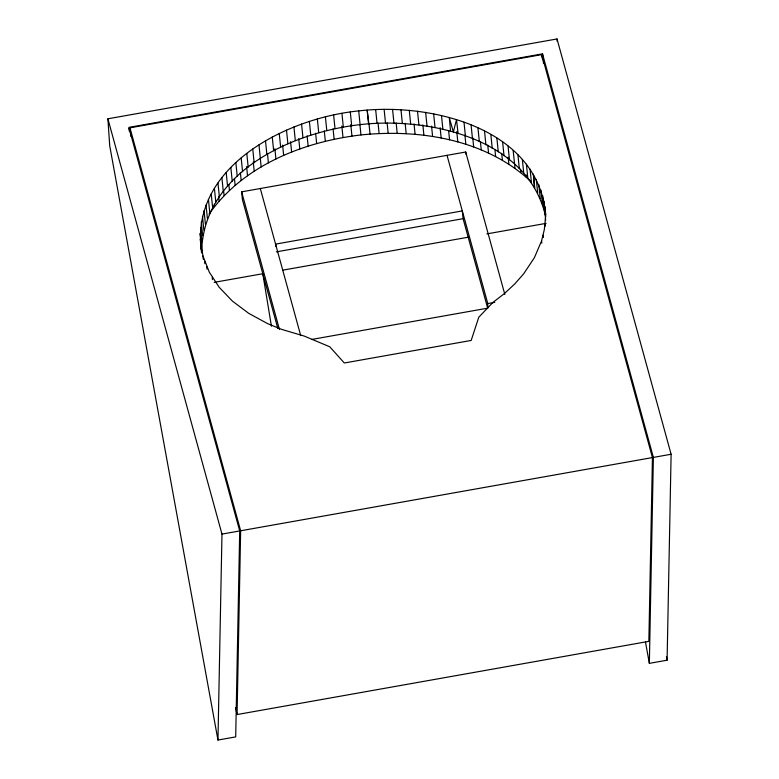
<?xml version="1.0" encoding="UTF-8"?>
<svg xmlns="http://www.w3.org/2000/svg" width="779" height="779" viewBox="0 0 779 779"><rect width="100%" height="100%" fill="white"/><g stroke="black" fill="none" stroke-linecap="round" stroke-linejoin="round"><path stroke-width="1.17" d="M649.355 663.357L653.377 457.409L542.515 53.848L128.856 127.386L239.708 530.947L235.696 736.895L217.964 740.05L221.976 534.092L107.891 118.797L557.024 38.95L671.109 454.254L667.097 660.202L649.355 663.357L645.46 641.954M237.069 714.557L240.643 530.781L129.957 127.834L541.746 54.627L652.442 457.575L648.858 641.351L237.069 714.557L235.55 707.478M311.727 339.449L487.673 308.172L487.771 303.586L447.029 155.333M545.699 214.722C538.055 127.853 430.699 102.351 358.71 110.91C286.935 118.019 188.45 166.648 201.625 252.834C202.676 169.812 297.86 129.226 368.847 123.793C435.889 118.651 529.184 141.174 545.728 217.059M200.242 239.143L202.959 255.97L209.308 272.144L219.211 287.315L232.444 301.142L248.725 313.343L267.684 323.665L281.638 329.371L304.122 336.041L329.741 346.772L344.318 362.995L471.178 340.442L478.783 317.219L492.864 302.486L504.432 293.537L514.763 283.926L523.712 273.76L534.394 257.674L541.571 240.906L544.346 229.513L545.436 218.091L544.891 206.737M209.035 214.069C243.438 165.343 303.479 141.729 360.959 134.942C420.066 128.856 485.638 139.48 530.528 181.176M277.811 328.397L242.415 199.59L241.636 191.838L465.706 152.012L504.831 294.433M276.37 251.87L463.086 218.675L487.673 308.172M214.206 282.358L262.786 273.721L271.433 326.245M282.65 270.186L468.179 237.215M486.856 233.895L546.098 223.359M487.771 303.586L494.772 302.34M221.976 534.092L239.708 530.947M240.643 530.781L652.442 457.575M653.377 457.409L671.109 454.254M260.303 188.518L300.723 335.613M241.636 191.838L279.486 329.595M666.444 656.619L667.097 660.202M217.964 740.05L109.722 145.79L107.891 118.797M368.847 123.793L367.172 110.112L368.545 123.803M458.062 133.394L456.513 119.645L453.339 131.972L449.288 117.502L450.564 131.164M201.615 246.515L200.184 233.427L201.566 247.147M542.515 53.848L543.46 63.226M541.746 54.627L542.106 58.201M545.388 212.404L545.728 215.822M543.995 201.128L545.378 214.819M545.436 218.091L545.67 220.369M542.69 195.578L544.073 209.269M545.086 223.807L545.31 226.085M540.957 190.095L542.34 203.786M538.834 184.691L540.217 198.382M543.158 235.209L543.391 237.498M536.322 179.394L537.695 193.085M541.571 240.906L541.804 243.184M534.774 187.905L533.372 174.194L534.394 187.35M530.071 169.16L531.453 182.851M526.409 164.233L527.792 177.924M526.068 174.895L526.292 177.193M522.349 159.461L523.731 173.152M520.479 169.189L520.83 172.636M517.928 154.846L519.311 168.537M513.157 150.405L515.016 168.283M508.074 146.14L509.447 159.831M508.181 157.222L508.872 164.135M502.64 142.07L504.013 155.761M501.705 153.327L502.406 160.24M496.895 138.195L498.278 151.886M494.938 149.646L495.629 156.55M490.848 134.533L492.231 148.224M487.751 145.06L488.569 153.112M484.528 131.096L485.911 144.787M480.429 141.866L481.247 149.928M477.946 127.892L479.328 141.583M472.746 137.786L473.671 146.997M471.081 124.913L472.464 138.604M464.011 122.186L465.394 135.877M464.907 135.137L465.842 144.349M465.706 152.012L465.93 154.223M456.776 131.593L457.818 141.963M463.086 218.675L462.307 210.924L275.581 244.119L275.805 246.33M448.646 130.648L449.571 139.86M441.498 115.506L442.881 129.197M440.116 127.668L441.167 138.039M433.64 113.802L435.023 127.493M431.566 126.14L432.608 136.5M425.646 112.38L427.028 126.071M422.861 124.913L423.903 135.273M417.515 111.212L418.898 124.903M414.038 123.949L415.09 134.309M409.287 110.336L410.669 124.027M405.138 123.316L406.18 133.676M400.971 109.742L402.353 123.433M396.141 122.955L397.193 133.326M392.567 109.401L393.95 123.092M387.114 122.916L388.166 133.277M384.125 109.362L385.508 123.053M378.058 123.17L379.1 133.54M375.663 109.605L377.036 123.296M368.993 123.734L370.044 134.095M358.71 110.91L360.093 124.601M359.908 124.582L360.959 134.942M350.297 111.981L351.68 125.672M350.774 124.582L351.942 136.091M341.932 113.335L343.315 127.026M341.835 126.023L343.003 137.532M333.626 114.951L335.009 128.642M333.071 128.895L334.123 139.256M325.408 116.831L326.791 130.521M324.288 130.911L325.34 141.272M317.345 118.973L318.728 132.664M315.612 133.219L316.663 143.589M309.38 121.388L310.763 135.079M307.101 135.789L308.153 146.15M301.57 124.036L302.953 137.727M298.747 138.623L299.798 148.993M293.936 126.928L295.319 140.619M290.586 141.72L291.628 152.09M286.497 130.093L287.879 143.784M282.621 145.098L283.663 155.459M279.262 133.452L280.644 147.143M274.87 148.692L275.922 159.052M272.261 137.036L273.643 150.727M267.479 153.697L268.404 162.918M265.503 140.853L266.885 154.544M258.988 144.855L261.169 166.979M252.756 149.052L254.139 162.743M253.272 162.061L254.207 171.273M246.797 153.453L248.18 167.144M246.602 166.57L247.537 175.781M241.188 158.01L242.571 171.701M240.36 172.412L241.169 180.475M235.862 162.743L237.244 176.434M234.45 178.449L235.151 185.353M230.857 167.621L232.239 181.312M228.87 184.652L229.445 190.407M226.202 172.646L227.575 186.337M223.631 191.03L224.099 195.636M221.908 177.778L223.291 191.468M217.974 183.036L219.357 196.727M218.646 196.415L219.113 201.021M214.41 188.411L215.793 202.102M214.293 204.225L214.527 206.523M211.226 193.874L212.609 207.565M208.431 199.405L209.814 213.095M206.036 205.004L207.418 218.695M212.239 277.324L212.463 279.612M204.049 210.642L205.432 224.333M202.482 216.328L203.864 230.019M206.786 266.837L207.019 269.125M201.284 222.025L202.657 235.716M204.663 261.452L204.887 263.73M200.524 227.741L201.907 241.432M202.959 255.97L203.3 259.397M201.634 250.419L201.858 252.698M200.729 244.801L201.186 249.358M129.957 127.834L130.794 136.159M128.973 128.554L129.207 130.901M557.024 38.95L557.189 41.297"/></g></svg>
